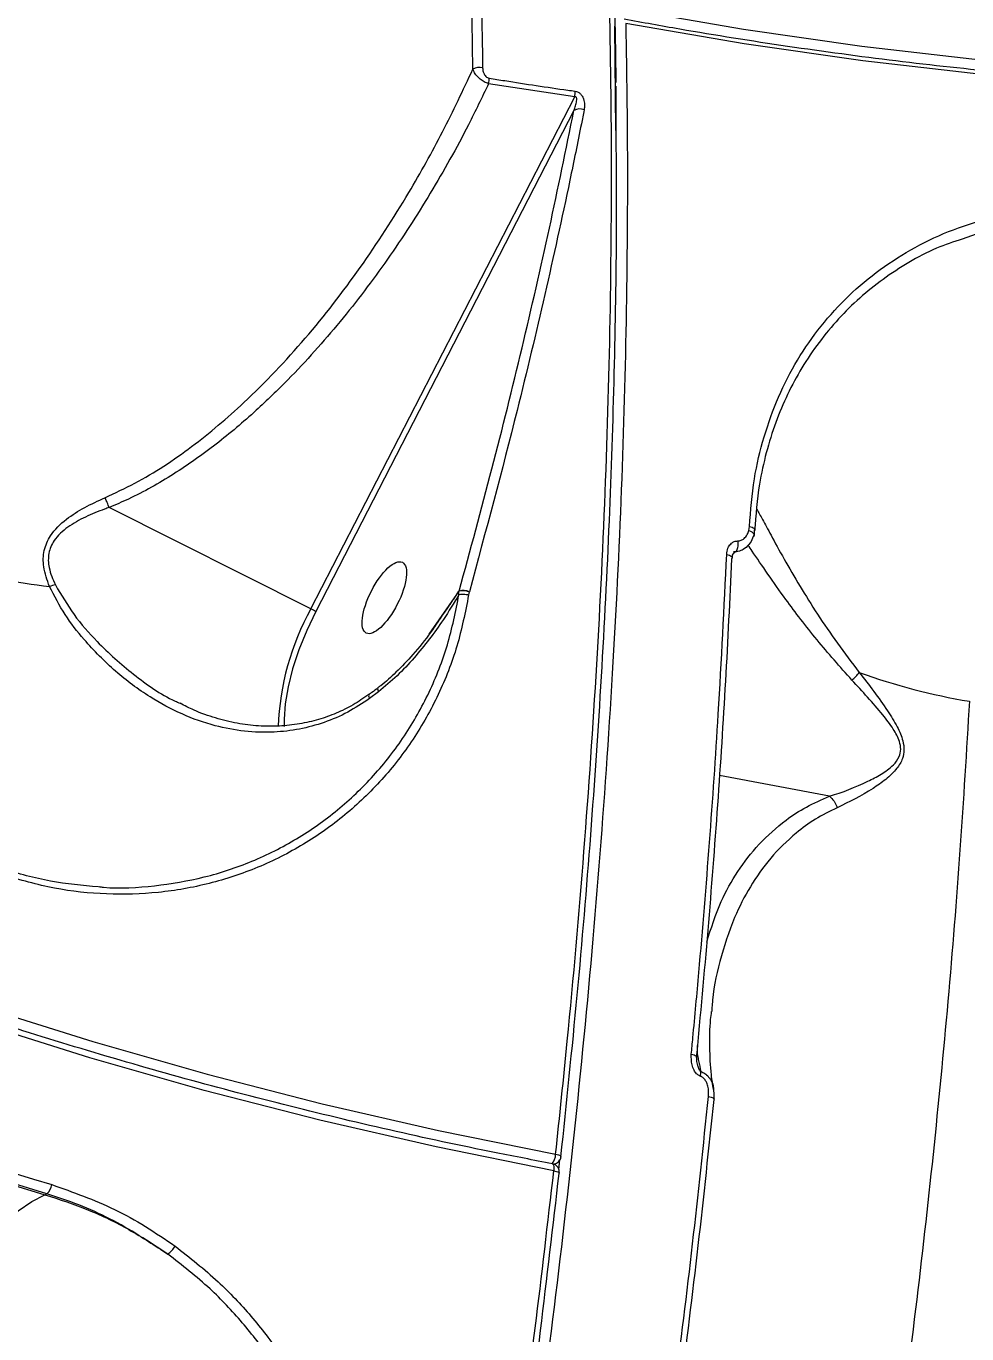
# Model space of a CAD drawing. Header units: millimetres. Extents: x -7151 to 6134, y -5040 to 5562.
# Drawn here: x -2167.2 to -2056.8, y -1043.1 to -889.5 of the extents above; entities that cross this region are included whole.
import ezdxf

# ---------------------------------------------------------------- set-up
doc = ezdxf.new("R2010")
doc.units = ezdxf.units.MM
for name, color, linetype in [('DIKOM_ОБЪЕКТ', 7, 'Continuous'), ('DIKOM_РАЗМЕР_ЗОНА', 7, 'Continuous'), ('DIKOM_РАЗМЕР_ОБЪЕКТА', 7, 'Continuous')]:
    doc.layers.add(name, color=color, linetype=linetype)
doc.styles.add('style1', font='arial.ttf', dxfattribs={"width": 0.8})
doc.dimstyles.new('1-50', dxfattribs={"dimtxt": 300, "dimasz": 200, "dimexe": 100, "dimexo": 0, "dimgap": 100, "dimtad": 1, "dimtxsty": 'style1', "dimcen": 200, "dimclrd": 7, "dimclre": 7, "dimclrt": 7, "dimadec": 1, "dimazin": 2, "dimtfac": 1, "dimtmove": 0, "dimatfit": 2, "dimfxl": 0, "dimlwd": 25, "dimlwe": 18, "dimarcsym": 0})

# ---------------------------------------------------------------- blocks, each defined once
blk = doc.blocks.new('*D0')
at = {"layer": 'Defpoints', "color": 0, "transparency": 16777216}
for p in [(4133.55, 168.74), (-4567.47, -1241.13), (4133.55, -4153.12)]:
    blk.add_point(p, dxfattribs=at)
at = {"layer": 'DIKOM_РАЗМЕР_ОБЪЕКТА', "color": 7, "lineweight": 18, "transparency": 16777216}
for p, q in [((4133.55, 168.74), (4133.55, -4253.12)), ((-4567.47, -1241.13), (-4567.47, -4253.12))]:
    blk.add_line(p, q, dxfattribs=at)
at = {"layer": 'DIKOM_РАЗМЕР_ОБЪЕКТА', "color": 7, "lineweight": 25, "transparency": 16777216}
blk.add_line((-4367.47, -4153.12), (3933.55, -4153.12), dxfattribs=at)
at = {"layer": 'DIKOM_РАЗМЕР_ОБЪЕКТА', "color": 7, "transparency": 16777216}
for points in [[(-4367.47, -4119.79), (-4367.47, -4186.45), (-4567.47, -4153.12)], [(3933.55, -4119.79), (3933.55, -4186.45), (4133.55, -4153.12)]]:
    blk.add_solid(points, dxfattribs=at)
at = {"layer": 'DIKOM_РАЗМЕР_ОБЪЕКТА', "color": 7, "transparency": 16777216, "insert": (150.61, -3899.95), "char_height": 300, "attachment_point": 5, "style": 'style1'}
blk.add_mtext('8700', dxfattribs=at)
blk = doc.blocks.new('*D3')
at = {"layer": 'Defpoints', "color": 0, "transparency": 16777216}
for p in [(6133.55, 253.24), (-5802.46, -2467.19), (6133.55, -4939.78)]:
    blk.add_point(p, dxfattribs=at)
at = {"layer": 'DIKOM_РАЗМЕР_ЗОНА', "color": 7, "lineweight": 18, "transparency": 16777216}
for p, q in [((6133.55, 253.24), (6133.55, -5039.78)), ((-5802.46, -2467.19), (-5802.46, -5039.78))]:
    blk.add_line(p, q, dxfattribs=at)
at = {"layer": 'DIKOM_РАЗМЕР_ЗОНА', "color": 7, "lineweight": 25, "transparency": 16777216}
blk.add_line((-5602.46, -4939.78), (5933.55, -4939.78), dxfattribs=at)
at = {"layer": 'DIKOM_РАЗМЕР_ЗОНА', "color": 7, "transparency": 16777216}
for points in [[(-5602.46, -4906.44), (-5602.46, -4973.11), (-5802.46, -4939.78)], [(5933.55, -4906.44), (5933.55, -4973.11), (6133.55, -4939.78)]]:
    blk.add_solid(points, dxfattribs=at)
at = {"layer": 'DIKOM_РАЗМЕР_ЗОНА', "color": 7, "transparency": 16777216, "insert": (186.61, -4686.61), "char_height": 300, "attachment_point": 5, "style": 'style1'}
blk.add_mtext('11950', dxfattribs=at)

msp = doc.modelspace()

# ---------------------------------------------------------------- linework, layer by layer
at = {"layer": 'DIKOM_ОБЪЕКТ', "color": 7, "linetype": 'Continuous', "lineweight": 15}
for p, q in [((-2097.948, -901.812), (-2098.084, -889.543)), ((-2102.781, -897.836), (-2112.883, -896.298)), ((-2133.75, -957.978), (-2102.781, -897.836)), ((-2102.869, -899.431), (-2133.172, -958.28)), ((-2053.465, -913.208), (-2057.284, -914.554)), ((-2133.75, -957.978), (-2157.431, -946.082)), ((-2082.343, -948.767), (-2082.277, -948.305)), ((-2119.843, -960.934), (-2116.351, -955.887)), ((-2116.979, -956.827), (-2116.366, -955.918)), ((-2116.366, -955.918), (-2116.351, -955.887)), ((-2116.365, -956.305), (-2116.366, -955.918)), ((-2115.157, -956.026), (-2115.229, -956.344)), ((-2115.145, -955.984), (-2115.157, -956.026)), ((-2125.808, -967.721), (-2126.864, -968.515)), ((-2072.881, -979.965), (-2085.799, -977.547)), ((-2088.455, -1010.076), (-2088.37, -1010.44)), ((-2088.37, -1010.44), (-2088.381, -1009.263)), ((-2104.634, -1023.833), (-2104.509, -1022.7)), ((-2105.201, -1023.222), (-2104.927, -1023.087)), ((-2164.971, -1026.781), (-2164.739, -1026.667))]:
    msp.add_line(p, q, dxfattribs=at)
at = {"layer": 'DIKOM_ОБЪЕКТ', "color": 7, "linetype": 'Continuous', "lineweight": 15, "flags": 128}
for points in [[(-2096.828, -887.517), (-2082.982, -889.89), (-2069.083, -891.887), (-2055.14, -893.508), (-2041.162, -894.751), (-2027.16, -895.615), (-2013.14, -896.1), (-1999.114, -896.206), (-1985.089, -895.932), (-1971.076, -895.279), (-1957.084, -894.247), (-1943.12, -892.836), (-1929.196, -891.049), (-1915.319, -888.885), (-1901.5, -886.347), (-1887.746, -883.435), (-1874.067, -880.152), (-1860.473, -876.501), (-1846.971, -872.482), (-1833.571, -868.1), (-1820.282, -863.357), (-1807.112, -858.256)], [(-1806.2, -859.877), (-1819.409, -864.994), (-1832.739, -869.751), (-1846.179, -874.147), (-1859.722, -878.177), (-1873.357, -881.84), (-1887.077, -885.133), (-1900.872, -888.053), (-1914.733, -890.599), (-1928.652, -892.769), (-1942.618, -894.562), (-1956.624, -895.977), (-1970.659, -897.012), (-1984.714, -897.667), (-1998.781, -897.942), (-2012.85, -897.836), (-2026.911, -897.349), (-2040.957, -896.482), (-2054.976, -895.236), (-2068.961, -893.61), (-2082.902, -891.607), (-2096.79, -889.227)], [(-2359.332, -894.268), (-2349.37, -903.397), (-2339.147, -912.252), (-2328.669, -920.829), (-2317.943, -929.12), (-2306.976, -937.121), (-2295.776, -944.827), (-2284.348, -952.233), (-2272.702, -959.333), (-2260.845, -966.123), (-2248.784, -972.599), (-2236.527, -978.755), (-2224.082, -984.59), (-2211.458, -990.097), (-2198.663, -995.275), (-2185.705, -1000.119), (-2172.593, -1004.626), (-2159.335, -1008.794), (-2145.94, -1012.619), (-2132.416, -1016.1), (-2118.773, -1019.233), (-2105.02, -1022.017)], [(-2105.233, -1023.961), (-2119.028, -1021.169), (-2132.712, -1018.026), (-2146.276, -1014.535), (-2159.712, -1010.699), (-2173.01, -1006.518), (-2186.162, -1001.997), (-2199.159, -997.139), (-2211.993, -991.946), (-2224.655, -986.421), (-2237.137, -980.569), (-2249.431, -974.394), (-2261.528, -967.899), (-2273.421, -961.088), (-2285.102, -953.967), (-2296.564, -946.539), (-2307.799, -938.81), (-2318.799, -930.784), (-2329.557, -922.468), (-2340.066, -913.865), (-2350.32, -904.983), (-2360.312, -895.827)], [(-2082.343, -948.767), (-2082.163, -948.845), (-2082.006, -948.935), (-2081.878, -949.033), (-2081.785, -949.135), (-2081.732, -949.237), (-2081.72, -949.334), (-2081.725, -949.362)], [(-2082.277, -948.305), (-2082.11, -948.344), (-2081.962, -948.393), (-2081.836, -948.452), (-2081.738, -948.518), (-2081.67, -948.589), (-2081.635, -948.663), (-2081.631, -948.706)], [(-2081.631, -948.706), (-2081.635, -948.736), (-2081.668, -948.807)], [(-2083.649, -949.998), (-2083.63, -950.276), (-2083.641, -950.559), (-2083.68, -950.826), (-2083.746, -951.055), (-2083.833, -951.226), (-2083.933, -951.327), (-2084.039, -951.349), (-2084.045, -951.348)], [(-2081.725, -949.362), (-2081.75, -949.421), (-2081.82, -949.496)], [(-2084.94, -951.584), (-2084.764, -951.625), (-2084.608, -951.677), (-2084.479, -951.74), (-2084.382, -951.809), (-2084.32, -951.884), (-2084.295, -951.96), (-2084.295, -951.981)], [(-2084.295, -951.981), (-2084.31, -952.036), (-2084.363, -952.107)], [(-2133.172, -958.28), (-2134.238, -960.522), (-2135.15, -962.784), (-2135.888, -965.01), (-2136.432, -967.146), (-2136.77, -969.14), (-2136.894, -970.946), (-2136.873, -971.784)], [(-2125.881, -967.268), (-2125.882, -967.269), (-2125.916, -967.352), (-2125.89, -967.505), (-2125.808, -967.721)], [(-2089.093, -1010.287), (-2088.917, -1010.325), (-2088.761, -1010.369), (-2088.632, -1010.419), (-2088.533, -1010.471), (-2088.47, -1010.524), (-2088.445, -1010.576), (-2088.445, -1010.593)], [(-2087.069, -1015.238), (-2086.902, -1015.274), (-2086.753, -1015.315), (-2086.627, -1015.36), (-2086.527, -1015.408), (-2086.459, -1015.457), (-2086.424, -1015.506), (-2086.42, -1015.535)], [(-2086.42, -1015.535), (-2086.423, -1015.551), (-2086.457, -1015.593)], [(-2182.245, -1021.238), (-2180.099, -1021.962), (-2177.949, -1022.677), (-2175.795, -1023.383), (-2173.638, -1024.08), (-2171.476, -1024.769), (-2169.312, -1025.448), (-2167.143, -1026.119), (-2164.971, -1026.781)], [(-2164.739, -1026.667), (-2166.896, -1026.01), (-2169.05, -1025.343), (-2171.2, -1024.669), (-2173.346, -1023.985), (-2175.488, -1023.292), (-2177.628, -1022.591), (-2179.763, -1021.881), (-2181.894, -1021.163)], [(-2181.277, -1020.106), (-2179.151, -1020.822), (-2177.02, -1021.531), (-2174.886, -1022.23), (-2172.748, -1022.921), (-2170.607, -1023.603), (-2168.461, -1024.277), (-2166.313, -1024.942), (-2164.16, -1025.598)], [(-2105.02, -1022.017), (-2104.845, -1022.054), (-2104.691, -1022.097), (-2104.562, -1022.143), (-2104.464, -1022.191), (-2104.401, -1022.239), (-2104.375, -1022.285), (-2104.374, -1022.298)], [(-2105.395, -1023.147), (-2105.348, -1023.169), (-2105.298, -1023.229), (-2105.258, -1023.324), (-2105.232, -1023.45), (-2105.218, -1023.602), (-2105.218, -1023.775), (-2105.233, -1023.961)], [(-2105.233, -1023.961), (-2105.058, -1023.998), (-2104.903, -1024.04), (-2104.774, -1024.086), (-2104.677, -1024.134), (-2104.613, -1024.181), (-2104.588, -1024.226), (-2104.587, -1024.239)], [(-2104.587, -1024.239), (-2104.599, -1024.268), (-2104.65, -1024.304)], [(-2187.249, -1065.834), (-2186.254, -1062.159), (-2185.134, -1058.507), (-2183.9, -1054.913), (-2182.563, -1051.408), (-2181.136, -1048.024), (-2179.63, -1044.793), (-2178.06, -1041.744), (-2176.44, -1038.905), (-2174.786, -1036.301), (-2173.111, -1033.957), (-2171.432, -1031.893), (-2169.763, -1030.129), (-2168.12, -1028.681), (-2166.518, -1027.562), (-2164.971, -1026.781)]]:
    msp.add_lwpolyline(points, dxfattribs=at)
at = {"layer": 'DIKOM_ОБЪЕКТ', "color": 7, "linetype": 'Continuous', "lineweight": 15}
for centre, radius, start, end in [((-2113.957, -896.136), 1.732, 77.67712, 116.51407), ((-2115.363, -895.74), 2.542, 347.32027, 2.21674), ((-2105.333, -897.333), 2.601, 348.84576, 3.4767), ((-2102.221, -900.665), 1.394, 66.83619, 117.69441), ((-2149.55, -835.981), 120.298, 257.377, 262.89609), ((-2162.694, -960.218), 5.161, 101.71673, 109.61734), ((-2115.893, -957.449), 1.602, 62.64236, 107.19892), ((-2115.87, -957.465), 1.649, 63.9191, 106.95872), ((-2106.923, -972.837), 30.668, 151.01841, 178.06267), ((-2141.17, -972.896), 16.662, 61.31117, 63.55496), ((-2074.584, -961.327), 6.641, 310.86984, 321.722), ((-2044.546, -896.994), 72.81, 250.06533, 260.58556), ((-2089.84, -1012.373), 1.867, 344.88641, 1.55533), ((-2106.722, -1022), 1.702, 317.03976, 359.41928), ((-2105.369, -1022.19), 1, 296.20615, 329.13569), ((-2105.369, -1022.19), 1, 329.13569, 353.79472), ((-2105.581, -1024.129), 1, 353.7031, 79.2999), ((-2105.308, -1022.306), 0.869, 271.64173, 295.99722), ((-2165.802, -1025.401), 1.653, 309.99892, 353.15843), ((-2151.895, -1031.646), 2.496, 302.65723, 331.9509)]:
    msp.add_arc(centre, radius, start, end, dxfattribs=at)
msp.add_ellipse((-2125.126, -956.666), major_axis=(-2.118, -4.155), ratio=0.3666354, dxfattribs=at)
for points, knots in [([(-2105.02, -1022.017), (-2104.553, -1017.586), (-2103.295, -1005.651), (-2101.62, -986.415), (-2100.112, -964.459), (-2099.064, -942.696), (-2098.49, -921.209), (-2098.405, -900.081), (-2098.811, -879.776), (-2099.696, -860.347), (-2101.034, -841.821), (-2102.851, -823.899), (-2105.158, -806.669), (-2107.96, -790.21), (-2111.196, -774.884), (-2114.843, -760.716), (-2118.872, -747.708), (-2123.349, -735.647), (-2128.277, -724.617), (-2133.651, -714.684), (-2139.349, -706.057), (-2145.354, -698.773), (-2151.451, -692.808), (-2155.712, -689.891), (-2157.763, -688.487)], [0, 0, 0, 0, 0.0270966, 0.0729979, 0.1189346, 0.1648359, 0.2120703, 0.2593435, 0.306578, 0.3524792, 0.3984158, 0.4443173, 0.4915518, 0.5388248, 0.5860596, 0.6319602, 0.6778962, 0.723797, 0.7710311, 0.8183034, 0.8655372, 0.9114387, 0.9573748, 1, 1, 1, 1]), ([(-2097.909, -896.145), (-2097.932, -894.298), (-2097.996, -889.107), (-2098.229, -880.733), (-2098.594, -871.029), (-2099.078, -861.52), (-2099.673, -852.222), (-2100.38, -843.143), (-2101.198, -834.277), (-2102.127, -825.621), (-2103.169, -817.171), (-2104.322, -808.925), (-2105.587, -800.881), (-2106.966, -793.037), (-2108.458, -785.39), (-2110.062, -777.943), (-2111.778, -770.714), (-2113.596, -763.732), (-2115.511, -757.025), (-2117.522, -750.6), (-2119.627, -744.451), (-2121.83, -738.578), (-2124.13, -732.976), (-2126.527, -727.645), (-2129.023, -722.582), (-2131.619, -717.788), (-2134.315, -713.261), (-2137.114, -709.002), (-2140.008, -705.018), (-2142.988, -701.325), (-2146.045, -697.942), (-2149.168, -694.868), (-2152.365, -692.124), (-2155.12, -690.015), (-2156.839, -688.942), (-2157.442, -688.566)], [0, 0, 0, 0, 0.0173391, 0.0487135, 0.0801577, 0.1114969, 0.1426816, 0.1737485, 0.2047322, 0.2356691, 0.2665944, 0.2975397, 0.3285325, 0.3596082, 0.3908019, 0.4221487, 0.4536235, 0.4850582, 0.5163219, 0.5474592, 0.5785046, 0.6094949, 0.6404637, 0.6714456, 0.7024639, 0.7335529, 0.7647453, 0.7960746, 0.8275514, 0.8590139, 0.8903156, 0.9214506, 0.9524476, 0.9833327, 1, 1, 1, 1]), ([(-2114.73, -894.586), (-2114.81, -889.566), (-2114.97, -879.525), (-2115.552, -864.898), (-2116.363, -850.578), (-2117.133, -841.376), (-2117.518, -836.776)], [0, 0, 0, 0, 0.2491211, 0.4982438, 0.7491226, 1, 1, 1, 1]), ([(-2116.384, -836.552), (-2116, -841.126), (-2115.233, -850.275), (-2114.419, -864.577), (-2113.83, -879.255), (-2113.668, -889.381), (-2113.587, -894.444)], [0, 0, 0, 0, 0.2491211, 0.4982429, 0.7491208, 1, 1, 1, 1]), ([(-1806.686, -859.415), (-1808.787, -860.251), (-1814.883, -862.679), (-1825.054, -866.473), (-1837.225, -870.694), (-1849.488, -874.61), (-1861.833, -878.223), (-1874.255, -881.531), (-1886.747, -884.532), (-1899.301, -887.224), (-1911.912, -889.605), (-1924.571, -891.676), (-1937.273, -893.433), (-1950.01, -894.876), (-1962.776, -896.006), (-1975.563, -896.82), (-1988.364, -897.318), (-2001.173, -897.501), (-2013.983, -897.368), (-2026.786, -896.919), (-2039.576, -896.154), (-2052.345, -895.074), (-2065.087, -893.68), (-2077.795, -891.969), (-2088.419, -890.284), (-2094.799, -889.128), (-2096.97, -888.734)], [0, 0, 0, 0, 0.0228187, 0.0662171, 0.1096169, 0.1530147, 0.1964137, 0.2398143, 0.2832132, 0.3266124, 0.3700127, 0.4134116, 0.4568111, 0.5002119, 0.5436105, 0.5870106, 0.6304115, 0.6738115, 0.7172112, 0.7606113, 0.8040104, 0.8474103, 0.8908106, 0.9342105, 0.9776107, 1, 1, 1, 1]), ([(-2096.79, -889.227), (-2096.723, -893.158), (-2096.542, -903.75), (-2096.636, -921.509), (-2097.187, -942.573), (-2098.221, -964.321), (-2099.744, -986.695), (-2101.767, -1009.634), (-2104.245, -1032.632), (-2107.158, -1055.608), (-2110.478, -1078.484), (-2114.258, -1101.634), (-2118.507, -1124.986), (-2123.22, -1148.464), (-2128.292, -1171.549), (-2133.7, -1194.173), (-2139.409, -1216.276), (-2145.512, -1238.219), (-2152.007, -1259.916), (-2158.877, -1281.286), (-2165.974, -1301.856), (-2173.265, -1321.577), (-2180.72, -1340.414), (-2188.458, -1358.676), (-2196.466, -1376.273), (-2204.72, -1393.125), (-2213.039, -1408.861), (-2221.394, -1423.455), (-2229.754, -1436.904), (-2238.255, -1449.426), (-2246.872, -1460.937), (-2255.58, -1471.372), (-2263.82, -1480.113), (-2271.572, -1487.34), (-2278.833, -1493.242), (-2286.05, -1498.236), (-2293.202, -1502.294), (-2300.213, -1505.377), (-2307.05, -1507.473), (-2313.016, -1508.551), (-2316.679, -1508.685), (-2318.17, -1508.74)], [0, 0, 0, 0, 0.01565217, 0.04216806, 0.06870435, 0.09522024, 0.12250627, 0.14981457, 0.17710062, 0.20361654, 0.23015279, 0.25666864, 0.28395479, 0.31126307, 0.33854909, 0.36506487, 0.39160131, 0.41811719, 0.44540319, 0.47271148, 0.49999753, 0.52651345, 0.55304979, 0.57956557, 0.60685168, 0.6341599, 0.66144592, 0.68796165, 0.71449805, 0.74101389, 0.76829977, 0.7956082, 0.82289433, 0.84597227, 0.86907741, 0.89218251, 0.91550656, 0.93883046, 0.96156383, 0.98434875, 1, 1, 1, 1]), ([(-2105.395, -1023.147), (-2107.603, -1022.721), (-2114.007, -1021.486), (-2124.543, -1019.219), (-2136.966, -1016.251), (-2149.286, -1012.991), (-2161.498, -1009.445), (-2173.595, -1005.614), (-2185.57, -1001.5), (-2197.417, -997.107), (-2209.13, -992.435), (-2220.702, -987.488), (-2232.127, -982.268), (-2243.398, -976.778), (-2254.509, -971.022), (-2265.455, -965.001), (-2276.23, -958.72), (-2286.827, -952.182), (-2297.24, -945.39), (-2307.465, -938.349), (-2317.496, -931.062), (-2327.326, -923.532), (-2336.952, -915.765), (-2346.365, -907.762), (-2354.088, -900.866), (-2358.642, -896.608), (-2360.192, -895.158)], [0, 0, 0, 0, 0.02281973, 0.06621487, 0.10961058, 0.15300647, 0.19640306, 0.2398002, 0.2831976, 0.32659468, 0.36999348, 0.41339078, 0.4567891, 0.50018719, 0.54358662, 0.58698546, 0.63038524, 0.67378451, 0.71718401, 0.76058532, 0.80398519, 0.84738557, 0.89078649, 0.93418798, 0.97758904, 1, 1, 1, 1]), ([(-2157.916, -944.922), (-2156.74, -944.375), (-2153.185, -942.722), (-2147.647, -939.037), (-2140.928, -933.335), (-2134.274, -926.304), (-2127.847, -917.995), (-2122.57, -909.805), (-2118.193, -901.988), (-2115.884, -897.053), (-2114.73, -894.586)], [0, 0, 0, 0, 0.0588098, 0.1777192, 0.2968167, 0.4509449, 0.6056228, 0.7600431, 0.8800205, 1, 1, 1, 1]), ([(-2112.883, -896.298), (-2113.056, -896.234), (-2113.403, -896.106), (-2113.893, -895.769), (-2114.309, -895.36), (-2114.59, -894.95), (-2114.69, -894.692), (-2114.73, -894.586)], [0, 0, 0, 0, 0.202223, 0.4043404, 0.6105793, 0.8410853, 1, 1, 1, 1]), ([(-2113.587, -894.444), (-2113.576, -894.596), (-2113.556, -894.864), (-2113.408, -895.214), (-2113.225, -895.445), (-2113.028, -895.589), (-2112.891, -895.624), (-2112.823, -895.642)], [0, 0, 0, 0, 0.319667, 0.562021, 0.7280675, 0.8642222, 1, 1, 1, 1]), ([(-2112.883, -896.298), (-2113.661, -897.91), (-2115.771, -902.285), (-2119.651, -909.219), (-2124.658, -916.971), (-2130.225, -924.319), (-2135.462, -930.18), (-2140.368, -934.928), (-2144.811, -938.695), (-2149.808, -942.228), (-2154.071, -944.638), (-2156.672, -945.756), (-2157.431, -946.082)], [0, 0, 0, 0, 0.078332, 0.212591, 0.3472636, 0.4817916, 0.6158476, 0.6916641, 0.7820705, 0.8726174, 0.9628141, 1, 1, 1, 1]), ([(-2112.823, -895.642), (-2112.209, -895.743), (-2109.138, -896.25), (-2105.774, -896.755), (-2103.021, -897.136), (-2102.737, -897.175)], [0, 0, 0, 0, 0.1831686, 0.9158727, 1, 1, 1, 1]), ([(-2097.964, -896.603), (-2097.964, -896.607), (-2097.964, -902.039), (-2097.827, -913.234), (-2098.129, -930.229), (-2098.7, -947.804), (-2099.618, -965.89), (-2100.882, -984.481), (-2102.453, -1003.303), (-2103.776, -1016.013), (-2104.437, -1022.364)], [0, 0, 0, 0, 0.0001046, 0.1401982, 0.2802923, 0.4202413, 0.5651005, 0.7101208, 0.8551406, 1, 1, 1, 1]), ([(-2102.869, -899.431), (-2102.802, -899.253), (-2102.671, -898.901), (-2102.558, -898.437), (-2102.532, -898.102), (-2102.565, -897.936), (-2102.609, -897.866), (-2102.64, -897.841), (-2102.675, -897.827), (-2102.72, -897.819), (-2102.758, -897.83), (-2102.781, -897.836)], [0, 0, 0, 0, 0.3169863, 0.627102, 0.7913527, 0.8704355, 0.8977808, 0.9255049, 0.933256, 0.960204, 1, 1, 1, 1]), ([(-2102.737, -897.175), (-2102.636, -897.198), (-2102.433, -897.243), (-2102.16, -897.427), (-2101.909, -897.708), (-2101.687, -898.165), (-2101.588, -898.762), (-2101.645, -899.18), (-2101.672, -899.383)], [0, 0, 0, 0, 0.1098498, 0.2200126, 0.3257484, 0.4925022, 0.7536875, 1, 1, 1, 1]), ([(-2116.351, -955.887), (-2115.042, -951.084), (-2112.424, -941.476), (-2108.908, -927.27), (-2105.672, -913.214), (-2103.803, -904.025), (-2102.869, -899.431)], [0, 0, 0, 0, 0.2492699, 0.4985375, 0.7492691, 1, 1, 1, 1]), ([(-2101.672, -899.383), (-2101.78, -899.932), (-2102.321, -902.674), (-2103.787, -909.849), (-2106.241, -921.028), (-2110.056, -937.081), (-2113.224, -948.849), (-2115.145, -955.984)], [0, 0, 0, 0, 0.0299885, 0.1499522, 0.3900696, 0.630189, 1, 1, 1, 1]), ([(-2082.277, -948.305), (-2082.128, -946.427), (-2081.839, -942.813), (-2080.626, -937.732), (-2078.937, -933.048), (-2076.7, -928.684), (-2073.935, -924.704), (-2070.682, -921.141), (-2066.982, -918.034), (-2062.856, -915.446), (-2058.389, -913.333), (-2055.153, -912.38), (-2053.538, -911.905)], [0, 0, 0, 0, 0.10708323, 0.20597366, 0.30518339, 0.40407779, 0.50333637, 0.60291834, 0.70218148, 0.80134558, 0.90083274, 1, 1, 1, 1]), ([(-2057.284, -914.554), (-2058.308, -914.882), (-2060.525, -915.592), (-2063.58, -917.274), (-2067.584, -919.849), (-2071.123, -923.009), (-2074.144, -926.644), (-2076.788, -930.58), (-2078.871, -934.937), (-2080.334, -939.616), (-2081.273, -943.838), (-2081.522, -946.969), (-2081.668, -948.807)], [0, 0, 0, 0, 0.0706745, 0.15307, 0.2354603, 0.3954194, 0.4778093, 0.5602024, 0.7194134, 0.80144, 0.8834643, 1, 1, 1, 1]), ([(-2164.427, -955.356), (-2164.706, -954.591), (-2165.215, -953.199), (-2165.161, -951.087), (-2164.278, -949.093), (-2162.549, -947.434), (-2160.318, -946.029), (-2158.722, -945.293), (-2157.916, -944.922)], [0, 0, 0, 0, 0.1672693, 0.3043248, 0.4416857, 0.6370465, 0.816731, 1, 1, 1, 1]), ([(-2157.437, -946.076), (-2157.506, -945.88), (-2157.632, -945.52), (-2157.809, -945.132), (-2157.901, -944.952), (-2157.916, -944.922)], [0, 0, 0, 0, 0.4994552, 0.9155187, 1, 1, 1, 1]), ([(-2157.437, -946.076), (-2157.438, -946.076), (-2157.613, -946.139), (-2158.561, -946.476), (-2160.238, -947.152), (-2162.305, -948.303), (-2163.877, -949.707), (-2164.62, -951.43), (-2164.56, -953.294), (-2164.034, -954.496), (-2163.742, -955.164)], [0, 0, 0, 0, 0.0002629, 0.0414503, 0.2242824, 0.4065645, 0.5849838, 0.7124868, 0.8404553, 1, 1, 1, 1]), ([(-2157.431, -946.082), (-2157.432, -946.081), (-2157.434, -946.08), (-2157.436, -946.078), (-2157.437, -946.076), (-2157.437, -946.076)], [0, 0, 0, 0, 0.4346836, 0.8362583, 1, 1, 1, 1]), ([(-2081.4, -946.292), (-2081.188, -946.657), (-2080.739, -947.43), (-2079.691, -949.414), (-2078.251, -952.059), (-2076.421, -955.238), (-2074.309, -958.592), (-2071.991, -962.004), (-2070.243, -964.297), (-2069.371, -965.441)], [0, 0, 0, 0, 0.1153554, 0.2438741, 0.400126, 0.5565305, 0.7040611, 0.852236, 1, 1, 1, 1]), ([(-2083.649, -949.998), (-2083.509, -949.983), (-2083.229, -949.954), (-2082.831, -949.694), (-2082.512, -949.296), (-2082.397, -948.934), (-2082.343, -948.767)], [0, 0, 0, 0, 0.2096209, 0.41815377, 0.72984737, 1, 1, 1, 1]), ([(-2081.768, -949.521), (-2081.726, -949.375), (-2081.649, -949.111), (-2081.66, -948.831), (-2081.666, -948.704)], [0, 0, 0, 0, 0.54960884, 1, 1, 1, 1]), ([(-2084.94, -951.584), (-2084.936, -951.519), (-2084.914, -951.207), (-2084.768, -950.725), (-2084.433, -950.287), (-2084.055, -950.04), (-2083.785, -950.012), (-2083.649, -949.998)], [0, 0, 0, 0, 0.0843415, 0.4026188, 0.6518293, 0.8254335, 1, 1, 1, 1]), ([(-2081.82, -949.496), (-2081.927, -949.747), (-2082.161, -950.298), (-2082.748, -950.881), (-2083.443, -951.245), (-2083.905, -951.275), (-2084.142, -951.29)], [0, 0, 0, 0, 0.2543641, 0.5587248, 0.7734507, 1, 1, 1, 1]), ([(-2070.239, -966.349), (-2071.639, -964.771), (-2074.476, -961.572), (-2077.697, -957.313), (-2080.157, -953.839), (-2081.617, -951.673), (-2082.275, -950.72), (-2082.438, -950.485)], [0, 0, 0, 0, 0.2724168, 0.5518495, 0.7418626, 0.9361685, 1, 1, 1, 1]), ([(-2089.093, -1010.287), (-2089.031, -1009.645), (-2088.722, -1006.437), (-2087.96, -998.116), (-2086.922, -985.402), (-2085.789, -968.983), (-2085.244, -957.811), (-2084.94, -951.584)], [0, 0, 0, 0, 0.0321578, 0.1607915, 0.4182842, 0.6757753, 1, 1, 1, 1]), ([(-2084.363, -952.107), (-2084.59, -956.878), (-2085.045, -966.42), (-2085.992, -980.993), (-2087.118, -995.73), (-2088.045, -1005.689), (-2088.508, -1010.669)], [0, 0, 0, 0, 0.2493148, 0.4986291, 0.749314, 1, 1, 1, 1]), ([(-2084.276, -951.985), (-2084.272, -951.878), (-2084.263, -951.651), (-2084.142, -951.43), (-2084.027, -951.35), (-2084.043, -951.345), (-2083.996, -951.355), (-2083.984, -951.357)], [0, 0, 0, 0, 0.2568691, 0.5419088, 0.7497537, 0.9402818, 1, 1, 1, 1]), ([(-2163.742, -955.164), (-2163.047, -956.345), (-2161.639, -958.735), (-2158.516, -962.286), (-2154.576, -965.765), (-2151.24, -968.141), (-2149.296, -968.978), (-2149.104, -969.06)], [0, 0, 0, 0, 0.1971533, 0.3990594, 0.6801138, 0.9683918, 1, 1, 1, 1]), ([(-2115.229, -956.344), (-2115.63, -958.365), (-2116.432, -962.405), (-2118.676, -968.092), (-2121.634, -973.372), (-2125.325, -978.133), (-2129.66, -982.287), (-2134.555, -985.751), (-2139.915, -988.462), (-2145.642, -990.364), (-2151.616, -991.421), (-2157.724, -991.595), (-2163.875, -990.957), (-2167.894, -989.803), (-2169.905, -989.226)], [0, 0, 0, 0, 0.0836191, 0.1671659, 0.2504176, 0.3338557, 0.4173055, 0.5004882, 0.5837384, 0.6671405, 0.7504576, 0.8334013, 0.9166309, 1, 1, 1, 1]), ([(-2126.864, -968.515), (-2127.702, -969.073), (-2129.402, -970.204), (-2132.187, -971.381), (-2135.096, -972.168), (-2138.235, -972.538), (-2141.561, -972.428), (-2145.194, -971.742), (-2148.93, -970.414), (-2152.869, -968.293), (-2156.765, -965.386), (-2160.06, -962.05), (-2162.696, -958.689), (-2163.847, -956.473), (-2164.427, -955.356)], [0, 0, 0, 0, 0.06380036, 0.12933926, 0.19569506, 0.2634256, 0.34226268, 0.42271078, 0.51707939, 0.61340307, 0.72540033, 0.84000083, 0.91932206, 1, 1, 1, 1]), ([(-2158.657, -990.599), (-2158.469, -990.621), (-2156.281, -990.879), (-2152.087, -990.572), (-2146.229, -989.616), (-2140.607, -987.74), (-2135.348, -985.1), (-2130.542, -981.712), (-2126.285, -977.649), (-2122.662, -972.994), (-2119.753, -967.821), (-2117.549, -962.251), (-2116.76, -958.289), (-2116.365, -956.305)], [0, 0, 0, 0, 0.0093052, 0.108095, 0.2074502, 0.3060423, 0.4053539, 0.5042755, 0.6030357, 0.7025248, 0.8012186, 0.9004846, 1, 1, 1, 1]), ([(-2116.365, -956.305), (-2116.963, -957.289), (-2118.539, -959.883), (-2120.984, -963.08), (-2123.592, -965.882), (-2125.07, -967.108), (-2125.808, -967.721)], [0, 0, 0, 0, 0.2319258, 0.6115214, 0.80587, 1, 1, 1, 1]), ([(-2116.365, -956.305), (-2116.292, -956.286), (-2116.144, -956.246), (-2115.846, -956.237), (-2115.526, -956.268), (-2115.326, -956.319), (-2115.229, -956.344)], [0, 0, 0, 0, 0.24364636, 0.50015821, 0.75636317, 1, 1, 1, 1]), ([(-2119.853, -960.946), (-2119.149, -959.967), (-2118.171, -958.606), (-2117.24, -957.217), (-2116.979, -956.827)], [0, 0, 0, 0, 0.7195646, 1, 1, 1, 1]), ([(-2118.808, -959.462), (-2119.097, -959.891), (-2120.006, -961.238), (-2121.647, -963.253), (-2123.622, -965.329), (-2125.021, -966.637), (-2125.776, -967.172), (-2125.89, -967.253)], [0, 0, 0, 0, 0.1464612, 0.4599726, 0.7326448, 0.9598236, 1, 1, 1, 1]), ([(-2069.371, -965.441), (-2068.237, -966.919), (-2066.668, -968.963), (-2064.947, -971.691), (-2064.258, -973.258), (-2064.074, -974.557), (-2064.292, -975.705), (-2065.036, -976.913), (-2066.264, -978.046), (-2068.654, -979.723), (-2070.563, -980.648), (-2071.968, -981.33)], [0, 0, 0, 0, 0.2311282, 0.3196879, 0.3914261, 0.436719, 0.482247, 0.5456908, 0.6388388, 0.7342123, 1, 1, 1, 1]), ([(-2125.889, -967.263), (-2126.114, -967.443), (-2126.457, -967.718), (-2126.823, -967.966), (-2126.948, -968.052)], [0, 0, 0, 0, 0.6570793, 1, 1, 1, 1]), ([(-2072.869, -979.97), (-2072.867, -979.969), (-2071.343, -979.519), (-2069.348, -978.755), (-2066.796, -977.428), (-2065.497, -976.52), (-2064.684, -975.493), (-2064.451, -974.484), (-2064.673, -973.323), (-2065.44, -971.937), (-2067.321, -969.492), (-2069.009, -967.674), (-2070.239, -966.349)], [0, 0, 0, 0, 0.00031455, 0.27423696, 0.36823616, 0.46349915, 0.52351009, 0.56482848, 0.60615043, 0.67470094, 0.76299397, 1, 1, 1, 1]), ([(-2056.456, -968.823), (-2056.8, -974.624), (-2057.488, -986.232), (-2058.928, -1004.014), (-2060.664, -1022.011), (-2062.749, -1040.451), (-2065.19, -1059.3), (-2067.998, -1078.523), (-2071.129, -1097.811), (-2074.693, -1117.752), (-2078.728, -1138.314), (-2083.265, -1159.441), (-2088.157, -1180.426), (-2093.384, -1201.167), (-2098.921, -1221.569), (-2104.749, -1241.541), (-2110.863, -1261.043), (-2117.247, -1280.051), (-2123.887, -1298.533), (-2130.751, -1316.402), (-2137.807, -1333.574), (-2145.032, -1349.975), (-2152.415, -1365.564), (-2159.941, -1380.331), (-2167.592, -1394.252), (-2175.331, -1407.261), (-2183.125, -1419.298), (-2191.094, -1430.517), (-2199.222, -1440.815), (-2207.485, -1450.118), (-2215.72, -1458.219), (-2223.892, -1465.041), (-2231.988, -1470.689), (-2237.274, -1473.352), (-2239.916, -1474.684)], [0, 0, 0, 0, 0.0277667, 0.0555662, 0.083366, 0.1111324, 0.1400374, 0.1689802, 0.1979227, 0.2268277, 0.2586375, 0.2905482, 0.3225101, 0.3544719, 0.386382, 0.4181913, 0.4498954, 0.4817001, 0.5135556, 0.545411, 0.5772152, 0.6089191, 0.6405475, 0.672276, 0.7040551, 0.7358344, 0.7675626, 0.7991909, 0.832594, 0.8660266, 0.8994295, 0.9329432, 0.9664865, 1, 1, 1, 1]), ([(-2126.949, -968.042), (-2127.559, -968.461), (-2128.791, -969.307), (-2130.773, -970.276), (-2132.88, -971.027), (-2135.112, -971.537), (-2137.474, -971.791), (-2139.926, -971.769), (-2142.438, -971.457), (-2144.967, -970.826), (-2147.211, -970.036), (-2148.562, -969.347), (-2149.107, -969.069)], [0, 0, 0, 0, 0.0886106, 0.1789321, 0.2701162, 0.3681255, 0.470268, 0.5774118, 0.6888611, 0.8034018, 0.9208896, 1, 1, 1, 1]), ([(-2126.928, -968.072), (-2126.949, -968.098), (-2126.994, -968.152), (-2126.933, -968.354), (-2126.874, -968.493), (-2126.864, -968.515)], [0, 0, 0, 0, 0.4321847, 0.9085655, 1, 1, 1, 1]), ([(-2087.286, -997.133), (-2086.774, -995.512), (-2085.859, -992.616), (-2083.717, -988.796), (-2081.232, -985.557), (-2078.455, -983.06), (-2075.655, -981.193), (-2073.806, -980.374), (-2072.881, -979.965)], [0, 0, 0, 0, 0.2297623, 0.4107706, 0.5920535, 0.7727057, 0.8863852, 1, 1, 1, 1]), ([(-2071.968, -981.33), (-2072.845, -981.766), (-2074.599, -982.64), (-2077.252, -984.606), (-2079.883, -987.212), (-2082.246, -990.565), (-2084.302, -994.597), (-2085.796, -999.274), (-2086.604, -1003.001), (-2086.68, -1005.029), (-2086.689, -1005.251)], [0, 0, 0, 0, 0.0886695, 0.1773887, 0.3195474, 0.4621992, 0.604648, 0.7963478, 0.9777086, 1, 1, 1, 1]), ([(-2072.881, -979.965), (-2072.879, -979.965), (-2072.876, -979.966), (-2072.872, -979.968), (-2072.87, -979.969), (-2072.869, -979.97)], [0, 0, 0, 0, 0.4053125, 0.7864795, 1, 1, 1, 1]), ([(-2072.869, -979.97), (-2072.683, -980.16), (-2072.34, -980.511), (-2072.079, -981.023), (-2071.983, -981.288), (-2071.968, -981.33)], [0, 0, 0, 0, 0.4994232, 0.9205874, 1, 1, 1, 1]), ([(-2158.659, -990.635), (-2160.546, -990.469), (-2164.335, -990.136), (-2168.06, -989.07), (-2169.928, -988.535)], [0, 0, 0, 0, 0.4982891, 1, 1, 1, 1]), ([(-2086.493, -1014.409), (-2086.579, -1013.844), (-2086.836, -1012.16), (-2086.94, -1009.424), (-2086.924, -1006.938), (-2086.75, -1005.575), (-2086.71, -1005.261)], [0, 0, 0, 0, 0.1783416, 0.5310302, 0.8918166, 1, 1, 1, 1]), ([(-2088.037, -1012.86), (-2088.087, -1012.84), (-2088.247, -1012.777), (-2088.523, -1012.556), (-2088.819, -1012.127), (-2089.106, -1011.347), (-2089.098, -1010.707), (-2089.093, -1010.287)], [0, 0, 0, 0, 0.0554465, 0.1783727, 0.3494522, 0.5728342, 1, 1, 1, 1]), ([(-2088.37, -1010.44), (-2088.326, -1010.648), (-2088.195, -1011.273), (-2088.062, -1011.902), (-2087.974, -1012.322)], [0, 0, 0, 0, 0.3320203, 1, 1, 1, 1]), ([(-2088.383, -1011.443), (-2088.408, -1011.344), (-2088.479, -1011.058), (-2088.444, -1010.777), (-2088.422, -1010.595)], [0, 0, 0, 0, 0.3500527, 1, 1, 1, 1]), ([(-2088.393, -1011.446), (-2088.39, -1011.463), (-2088.368, -1011.614), (-2088.286, -1011.856), (-2088.167, -1012.121), (-2088.06, -1012.271), (-2087.991, -1012.312), (-2087.974, -1012.322)], [0, 0, 0, 0, 0.0587293, 0.4992899, 0.7869483, 0.9444286, 1, 1, 1, 1]), ([(-2087.069, -1015.238), (-2087.061, -1014.838), (-2087.049, -1014.246), (-2087.313, -1013.527), (-2087.583, -1013.138), (-2087.842, -1012.936), (-2087.992, -1012.878), (-2088.037, -1012.86)], [0, 0, 0, 0, 0.43852277, 0.64865114, 0.81924144, 0.94506943, 1, 1, 1, 1]), ([(-2087.974, -1012.322), (-2087.898, -1012.35), (-2087.653, -1012.441), (-2087.238, -1012.722), (-2086.808, -1013.259), (-2086.517, -1013.855), (-2086.496, -1014.269), (-2086.488, -1014.409)], [0, 0, 0, 0, 0.0907796, 0.2944777, 0.5531055, 0.8492552, 1, 1, 1, 1]), ([(-2086.432, -1015.534), (-2086.418, -1015.428), (-2086.369, -1015.069), (-2086.423, -1014.703), (-2086.462, -1014.445)], [0, 0, 0, 0, 0.2938227, 1, 1, 1, 1]), ([(-2096.087, -1084.852), (-2095.193, -1079.03), (-2093.405, -1067.387), (-2091.039, -1049.944), (-2088.887, -1032.533), (-2087.675, -1021.003), (-2087.069, -1015.238)], [0, 0, 0, 0, 0.2491005, 0.4982002, 0.7490999, 1, 1, 1, 1]), ([(-2086.457, -1015.593), (-2087.058, -1021.304), (-2088.26, -1032.726), (-2090.399, -1050.056), (-2092.765, -1067.503), (-2094.562, -1079.204), (-2095.461, -1085.055)], [0, 0, 0, 0, 0.2491002, 0.4981999, 0.7491016, 1, 1, 1, 1]), ([(-2311.128, -1507.362), (-2310.566, -1507.283), (-2307.434, -1506.847), (-2301.552, -1504.809), (-2293.426, -1501.164), (-2285.072, -1496.076), (-2276.531, -1489.669), (-2267.988, -1482.045), (-2259.474, -1473.272), (-2251.015, -1463.423), (-2242.475, -1452.34), (-2233.879, -1440.007), (-2225.258, -1426.439), (-2216.901, -1412.103), (-2208.827, -1397.116), (-2201.053, -1381.597), (-2193.352, -1365.117), (-2185.753, -1347.689), (-2178.282, -1329.349), (-2171.007, -1310.24), (-2163.951, -1290.406), (-2157.138, -1269.907), (-2150.55, -1248.669), (-2144.22, -1226.733), (-2138.175, -1204.162), (-2132.55, -1181.452), (-2127.355, -1158.685), (-2122.587, -1135.941), (-2118.172, -1112.849), (-2114.136, -1089.476), (-2110.513, -1065.903), (-2107.537, -1044.03), (-2105.94, -1030.115), (-2105.233, -1023.961)], [0, 0, 0, 0, 0.00722693, 0.04030753, 0.07336253, 0.10737716, 0.14141993, 0.17543507, 0.20848991, 0.24157019, 0.27462496, 0.30864003, 0.34268287, 0.37669758, 0.40856269, 0.44044991, 0.47231458, 0.50503622, 0.53778258, 0.57050426, 0.60355925, 0.63663937, 0.66969462, 0.7037095, 0.73775229, 0.77176746, 0.80482227, 0.83790277, 0.87095767, 0.90497265, 0.93901556, 0.97303055, 1, 1, 1, 1]), ([(-2104.65, -1024.304), (-2105.361, -1030.444), (-2106.956, -1044.2), (-2108.767, -1058.18), (-2109.971, -1066.002), (-2109.989, -1066.12)], [0, 0, 0, 0, 0.4425947, 0.9916068, 1, 1, 1, 1]), ([(-2164.16, -1025.598), (-2161.672, -1026.482), (-2157.903, -1027.822), (-2153.132, -1030.456), (-2150.839, -1032.032), (-2149.693, -1032.82)], [0, 0, 0, 0, 0.4927583, 0.7463818, 1, 1, 1, 1]), ([(-2164.971, -1026.781), (-2163.258, -1027.342), (-2159.888, -1028.445), (-2155.044, -1030.792), (-2152.053, -1032.758), (-2150.548, -1033.747)], [0, 0, 0, 0, 0.3395591, 0.667754, 1, 1, 1, 1]), ([(-2150.548, -1033.747), (-2152.764, -1032.292), (-2156.121, -1030.087), (-2160.959, -1027.922), (-2163.479, -1027.086), (-2164.739, -1026.667)], [0, 0, 0, 0, 0.4928073, 0.7464133, 1, 1, 1, 1]), ([(-2149.693, -1032.82), (-2147.969, -1034.168), (-2144.791, -1036.653), (-2140.705, -1040.999), (-2137.264, -1045.466), (-2134.311, -1050.295), (-2131.896, -1055.423), (-2130.038, -1060.777), (-2128.752, -1066.305), (-2128.098, -1071.94), (-2128.007, -1077.617), (-2128.467, -1081.362), (-2128.696, -1083.232)], [0, 0, 0, 0, 0.1166778, 0.2150831, 0.3137948, 0.4121992, 0.5100616, 0.6082252, 0.7060829, 0.8039532, 0.9021319, 1, 1, 1, 1]), ([(-2129.93, -1083.08), (-2129.706, -1081.251), (-2129.257, -1077.587), (-2129.348, -1072.032), (-2129.993, -1066.519), (-2131.256, -1061.11), (-2133.082, -1055.871), (-2135.453, -1050.853), (-2138.352, -1046.127), (-2141.729, -1041.754), (-2145.74, -1037.501), (-2148.857, -1035.068), (-2150.548, -1033.747)], [0, 0, 0, 0, 0.0977719, 0.1958574, 0.2936324, 0.3914583, 0.4895956, 0.5874275, 0.6858977, 0.7846803, 0.883159, 1, 1, 1, 1])]:
    msp.add_open_spline(points, degree=3, knots=knots, dxfattribs=at)

# ---------------------------------------------------------------- dimensions: what is measured, and where the dimension line sits
at = {"layer": 'DIKOM_РАЗМЕР_ЗОНА'}
dim = msp.add_linear_dim(base=(6133.546, -4939.778), p1=(-5802.455, -2467.185), p2=(6133.546, 253.243), text='11950', dimstyle='1-50', dxfattribs=at)
dim.commit()
dim.dimension.update_dxf_attribs({"geometry": '*D3', "text_midpoint": (186.606, -4939.778), "dimtype": 160})
at = {"layer": 'DIKOM_РАЗМЕР_ОБЪЕКТА'}
dim = msp.add_linear_dim(base=(4133.546, -4153.121), p1=(-4567.472, -1241.128), p2=(4133.546, 168.743), text='8700', dimstyle='1-50', dxfattribs=at)
dim.commit()
dim.dimension.update_dxf_attribs({"geometry": '*D0', "text_midpoint": (150.606, -4153.121), "dimtype": 160})

doc.saveas('drawing.dxf')
